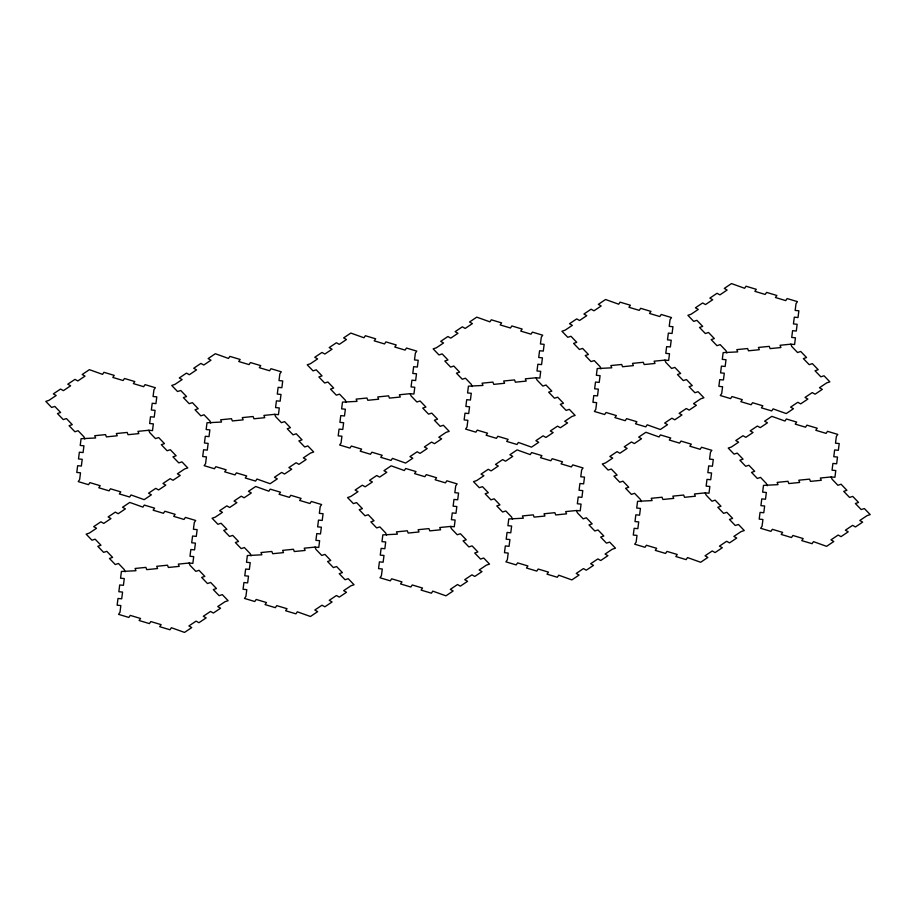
<?xml version="1.0" encoding="UTF-8"?>
<svg xmlns="http://www.w3.org/2000/svg" width="916" height="916" viewBox="0 0 916 916"><rect width="100%" height="100%" fill="white"/><g stroke="black" fill="none" stroke-linecap="round" stroke-linejoin="round"><path stroke-width="1.37" d="M790.863 344.176L780.054 345.275L780.924 347.53L770.116 348.618L769.234 346.363L758.425 347.45L759.307 349.706L748.487 350.794L747.616 348.538L736.808 349.626L737.678 351.893L723.148 352.626L722.289 359.37L726.01 359.725L725.151 366.48L721.43 366.125L720.571 372.869L724.293 373.224L723.434 379.968L719.713 379.625L718.854 386.369L722.575 386.724L721.716 393.468L720.297 395.517L730.579 398.597L731.998 396.559L742.281 399.639L740.861 401.677L751.131 404.757L752.563 402.719L762.845 405.799L761.414 407.849L771.696 410.929L773.115 408.88L786.237 413.574L793.451 408.731L790.611 407.116L797.825 402.273L800.664 403.887L807.878 399.044L805.038 397.43L812.252 392.586L815.091 394.201L822.305 389.357L819.465 387.743L826.679 382.899L829.85 381.858L824.034 375.778L820.851 376.82L815.022 370.751L818.206 369.698L812.378 363.629L809.206 364.671L803.378 358.591L806.561 357.549L800.733 351.469L797.561 352.523L791.733 346.443L790.863 344.176L794.584 344.53L795.443 337.786L791.722 337.431L792.58 330.687L796.302 331.031L797.149 324.287L793.439 323.932L794.298 317.188L798.008 317.531L798.867 310.787L795.157 310.432L796.015 303.688L797.435 301.639L787.153 298.559L785.733 300.608L775.451 297.517L776.871 295.479L766.589 292.399L765.169 294.437L754.887 291.357L756.307 289.319L746.036 286.227L744.605 288.277L731.483 283.582L724.281 288.425L727.109 290.04L719.907 294.883L717.068 293.269L709.854 298.112L712.694 299.727L705.48 304.57L702.641 302.956L695.427 307.799L698.267 309.413L691.053 314.257L687.882 315.31L693.698 321.379L696.881 320.337L702.698 326.405L699.526 327.459L705.343 333.538L708.526 332.485L714.343 338.565L711.171 339.607L716.988 345.687L720.171 344.634L725.999 350.714L726.869 352.981M664.924 360.114L654.116 361.202L654.997 363.457L644.177 364.545L643.307 362.289L632.498 363.377L633.368 365.633L622.559 366.732L621.689 364.465L610.869 365.553L611.751 367.82L597.221 368.553L596.362 375.308L600.083 375.652L599.224 382.407L595.503 382.052L594.644 388.796L598.366 389.151L597.507 395.907L593.786 395.552L592.927 402.296L596.648 402.651L595.789 409.395L594.37 411.444L604.64 414.524L606.071 412.486L616.353 415.566L614.922 417.604L625.204 420.696L626.636 418.646L636.906 421.726L635.486 423.776L645.769 426.856L647.188 424.806L660.31 429.512L667.524 424.669L664.684 423.043L671.897 418.2L674.737 419.814L681.951 414.971L679.111 413.356L686.324 408.513L689.164 410.128L696.366 405.284L693.527 403.67L700.74 398.826L703.923 397.784L698.095 391.705L694.923 392.746L689.095 386.678L692.278 385.625L686.45 379.556L683.279 380.598L677.451 374.518L680.634 373.476L674.806 367.396L671.623 368.45L665.806 362.37L664.924 360.114L668.646 360.457L669.504 353.713L665.783 353.358L666.642 346.614L670.363 346.958L671.222 340.214L667.501 339.859L668.359 333.115L672.081 333.47L672.939 326.714L669.218 326.359L670.077 319.615L671.508 317.566L661.226 314.486L659.795 316.535L649.513 313.455L650.944 311.406L640.662 308.326L639.242 310.364L628.96 307.284L630.38 305.246L620.098 302.154L618.678 304.204L605.556 299.509L598.343 304.352L601.182 305.967L593.969 310.81L591.129 309.196L583.916 314.039L586.755 315.654L579.553 320.497L576.714 318.882L569.5 323.726L572.34 325.34L565.126 330.184L561.943 331.237L567.771 337.306L570.943 336.264L576.771 342.344L573.588 343.385L579.416 349.465L582.599 348.412L588.415 354.492L585.244 355.534L591.06 361.614L594.244 360.572L600.06 366.64L600.942 368.908M536.135 377.747L525.326 378.835L526.196 381.09L515.387 382.178L514.517 379.922L503.697 381.01L504.579 383.277L493.77 384.365L492.888 382.098L482.079 383.186L482.961 385.453L468.42 386.186L467.572 392.941L471.282 393.285L470.423 400.04L466.713 399.685L465.855 406.441L469.565 406.784L468.706 413.54L464.996 413.185L464.137 419.929L467.858 420.284L467 427.028L465.568 429.077L475.851 432.157L477.27 430.119L487.552 433.199L486.133 435.237L496.415 438.329L497.835 436.279L508.117 439.359L506.697 441.409L516.979 444.489L518.399 442.439L531.52 447.145L538.734 442.302L535.894 440.688L543.096 435.833L545.936 437.459L553.149 432.604L550.31 430.989L557.523 426.146L560.363 427.761L567.577 422.917L564.737 421.303L571.95 416.459L575.134 415.417L569.305 409.338L566.122 410.391L560.306 404.311L563.477 403.258L557.661 397.189L554.478 398.231L548.661 392.163L551.833 391.109L546.016 385.029L542.833 386.083L537.005 380.003L536.135 377.747L539.856 378.09L540.715 371.346L536.994 370.991L537.852 364.247L541.574 364.602L542.432 357.847L538.711 357.492L539.57 350.748L543.291 351.103L544.15 344.347L540.429 343.992L541.287 337.248L542.707 335.199L532.425 332.119L531.005 334.168L520.723 331.088L522.143 329.039L511.872 325.959L510.441 327.997L500.159 324.917L501.59 322.879L491.308 319.798L489.888 321.837L476.767 317.142L469.553 321.985L472.393 323.6L465.179 328.443L462.34 326.829L455.126 331.672L457.966 333.287L450.752 338.13L447.913 336.515L440.699 341.359L443.539 342.973L436.325 347.817L433.154 348.87L438.97 354.939L442.153 353.897L447.981 359.977L444.798 361.019L450.626 367.098L453.798 366.045L459.626 372.125L456.443 373.167L462.271 379.247L465.442 378.205L471.271 384.273L472.141 386.541M410.208 393.674L399.399 394.762L400.269 397.017L389.46 398.116L388.579 395.849L377.77 396.937L378.651 399.204L367.831 400.292L366.961 398.025L356.152 399.113L357.022 401.38L342.492 402.113L341.634 408.868L345.355 409.212L344.496 415.967L340.775 415.612L339.916 422.368L343.637 422.711L342.779 429.467L339.057 429.112L338.199 435.856L341.92 436.211L341.061 442.966L339.641 445.004L349.923 448.084L351.343 446.046L361.625 449.126L360.206 451.176L370.476 454.256L371.907 452.206L382.19 455.286L380.758 457.336L391.04 460.416L392.46 458.378L405.582 463.072L412.795 458.229L409.956 456.615L417.169 451.771L420.009 453.386L427.222 448.542L424.383 446.928L431.596 442.073L434.436 443.699L441.649 438.844L438.81 437.23L446.023 432.386L449.195 431.344L443.378 425.264L440.195 426.318L434.367 420.238L437.55 419.196L431.734 413.116L428.551 414.158L422.723 408.089L425.906 407.036L420.078 400.968L416.906 402.01L411.078 395.93L410.208 393.674L413.929 394.029L414.788 387.273L411.066 386.918L411.925 380.174L415.646 380.529L416.494 373.774L412.784 373.43L413.643 366.675L417.353 367.03L418.211 360.274L414.501 359.931L415.36 353.175L416.78 351.137L406.498 348.046L405.078 350.095L394.796 347.015L396.216 344.966L385.934 341.886L384.514 343.935L374.232 340.844L375.652 338.805L365.381 335.725L363.95 337.764L350.828 333.069L343.626 337.912L346.466 339.527L339.252 344.37L336.412 342.756L329.199 347.599L332.039 349.214L324.825 354.057L321.985 352.442L314.772 357.286L317.612 358.9L310.398 363.744L307.226 364.797L313.043 370.877L316.226 369.824L322.043 375.904L318.871 376.945L324.688 383.025L327.871 381.983L333.687 388.052L330.516 389.105L336.332 395.174L339.515 394.132L345.343 400.2L346.214 402.468M274.708 414.33L263.9 415.417L264.781 417.685L253.972 418.772L253.091 416.517L242.282 417.604L243.152 419.86L232.343 420.948L231.473 418.692L220.664 419.78L221.535 422.036L207.005 422.78L206.146 429.524L209.867 429.879L209.008 436.623L205.287 436.279L204.428 443.023L208.15 443.378L207.291 450.122L203.57 449.779L202.711 456.523L206.432 456.878L205.573 463.622L204.154 465.671L214.436 468.752L215.855 466.702L226.138 469.793L224.706 471.832L234.988 474.912L236.42 472.874L246.69 475.954L245.27 477.992L255.553 481.083L256.972 479.034L270.094 483.728L277.308 478.885L274.468 477.27L281.681 472.427L284.521 474.041L291.735 469.198L288.895 467.584L296.108 462.74L298.948 464.355L306.162 459.511L303.322 457.897L310.524 453.054L313.707 452L307.879 445.932L304.707 446.974L298.879 440.894L302.062 439.852L296.234 433.772L293.063 434.825L287.235 428.745L290.418 427.703L284.59 421.623L281.418 422.677L275.59 416.597L274.708 414.33L278.43 414.685L279.288 407.941L275.567 407.586L276.426 400.83L280.147 401.185L281.006 394.441L277.285 394.086L278.143 387.342L281.865 387.686L282.723 380.942L279.002 380.587L279.861 373.843L281.292 371.793L271.01 368.713L269.579 370.751L259.308 367.671L260.728 365.633L250.446 362.553L249.026 364.591L238.744 361.511L240.164 359.461L229.882 356.381L228.462 358.431L215.34 353.725L208.127 358.58L210.966 360.194L203.753 365.037L200.913 363.423L193.7 368.266L196.551 369.881L189.337 374.724L186.498 373.11L179.284 377.953L182.124 379.567L174.91 384.411L171.727 385.453L177.555 391.533L180.727 390.491L186.555 396.559L183.372 397.613L189.2 403.681L192.383 402.639L198.2 408.719L195.028 409.761L200.844 415.841L204.028 414.788L209.844 420.868L210.726 423.123M148.781 430.257L137.972 431.356L138.843 433.611L128.034 434.699L127.164 432.444L116.355 433.531L117.225 435.787L106.416 436.875L105.535 434.619L94.726 435.707L95.608 437.974L81.077 438.707L80.219 445.451L83.94 445.806L83.081 452.561L79.36 452.206L78.501 458.95L82.222 459.305L81.364 466.049L77.642 465.706L76.784 472.45L80.505 472.805L79.646 479.549L78.215 481.598L88.497 484.679L89.928 482.629L100.199 485.72L98.779 487.759L109.061 490.839L110.481 488.8L120.763 491.881L119.343 493.93L129.625 497.01L131.045 494.961L144.167 499.655L151.38 494.812L148.541 493.197L155.754 488.354L158.594 489.968L165.807 485.125L162.956 483.511L170.17 478.667L173.01 480.282L180.223 475.438L177.383 473.824L184.597 468.981L187.78 467.939L181.952 461.859L178.78 462.901L172.952 456.832L176.135 455.779L170.307 449.71L167.124 450.752L161.308 444.672L164.479 443.63L158.663 437.55L155.48 438.604L149.663 432.524L148.781 430.257L152.503 430.612L153.361 423.868L149.64 423.513L150.499 416.769L154.22 417.112L155.079 410.368L151.358 410.013L152.216 403.269L155.938 403.613L156.796 396.868L153.075 396.514L153.934 389.769L155.354 387.72L145.072 384.64L143.652 386.689L133.37 383.598L134.801 381.56L124.519 378.48L123.088 380.518L112.817 377.438L114.237 375.388L103.955 372.308L102.535 374.358L89.413 369.663L82.2 374.507L85.039 376.121L77.826 380.964L74.986 379.35L67.773 384.193L70.612 385.808L63.399 390.651L60.559 389.037L53.346 393.88L56.185 395.494L48.983 400.338L45.8 401.391L51.628 407.46L54.8 406.418L60.628 412.486L57.445 413.54L63.273 419.608L66.444 418.566L72.272 424.646L69.089 425.688L74.917 431.768L78.1 430.715L83.917 436.795L84.787 439.062M831.201 476.938L820.393 478.026L821.274 480.293L810.465 481.381L809.584 479.125L798.775 480.213L799.645 482.469L788.836 483.556L787.966 481.301L777.146 482.389L778.028 484.644L763.497 485.388L762.639 492.132L766.36 492.487L765.501 499.231L761.78 498.888L760.921 505.632L764.642 505.987L763.784 512.731L760.062 512.388L759.204 519.132L762.925 519.486L762.066 526.231L760.646 528.28L770.928 531.36L772.348 529.311L782.63 532.402L781.199 534.44L791.481 537.52L792.913 535.482L803.183 538.562L801.763 540.612L812.045 543.692L813.465 541.642L826.587 546.337L833.8 541.493L830.961 539.879L838.174 535.036L841.014 536.65L848.227 531.807L845.388 530.192L852.601 525.349L855.441 526.963L862.654 522.12L859.803 520.506L867.017 515.662L870.2 514.609L864.372 508.54L861.2 509.582L855.372 503.514L858.555 502.46L852.727 496.392L849.556 497.434L843.728 491.354L846.911 490.312L841.083 484.232L837.9 485.285L832.083 479.205L831.201 476.938L834.923 477.293L835.781 470.549L832.06 470.194L832.919 463.439L836.64 463.794L837.499 457.05L833.778 456.695L834.636 449.951L838.358 450.294L839.216 443.55L835.495 443.195L836.354 436.451L837.785 434.402L827.503 431.322L826.072 433.371L815.801 430.28L817.221 428.241L806.939 425.161L805.519 427.2L795.237 424.119L796.657 422.07L786.375 418.99L784.955 421.039L771.833 416.345L764.62 421.188L767.459 422.803L760.246 427.646L757.406 426.032L750.193 430.875L753.044 432.489L745.83 437.333L742.99 435.718L735.777 440.562L738.617 442.176L731.403 447.019L728.22 448.061L734.048 454.141L737.22 453.099L743.048 459.168L739.865 460.221L745.693 466.29L748.876 465.248L754.692 471.328L751.521 472.37L757.337 478.45L760.52 477.396L766.337 483.476L767.219 485.743M705.274 492.877L694.465 493.964L695.336 496.22L684.527 497.308L683.657 495.052L672.848 496.14L673.718 498.396L662.909 499.483L662.028 497.228L651.219 498.315L652.1 500.583L637.57 501.315L636.712 508.059L640.433 508.414L639.574 515.17L635.853 514.815L634.994 521.559L638.715 521.914L637.857 528.658L634.135 528.314L633.277 535.058L636.998 535.413L636.139 542.158L634.708 544.207L644.99 547.287L646.41 545.249L656.692 548.329L655.272 550.367L665.554 553.447L666.974 551.409L677.256 554.489L675.836 556.539L686.118 559.619L687.538 557.569L700.66 562.275L707.873 557.42L705.034 555.806L712.247 550.963L715.087 552.577L722.3 547.734L719.449 546.119L726.663 541.276L729.502 542.89L736.716 538.047L733.876 536.433L741.09 531.589L744.273 530.547L738.445 524.467L735.273 525.509L729.445 519.441L732.628 518.387L726.8 512.319L723.617 513.361L717.8 507.281L720.972 506.239L715.156 500.159L711.972 501.212L706.156 495.132L705.274 492.877L708.995 493.22L709.854 486.476L706.133 486.121L706.992 479.377L710.713 479.721L711.572 472.977L707.85 472.622L708.709 465.878L712.43 466.221L713.289 459.477L709.568 459.122L710.427 452.378L711.847 450.329L701.564 447.248L700.145 449.298L689.862 446.207L691.294 444.168L681.012 441.088L679.58 443.126L669.31 440.046L670.73 438.008L660.447 434.917L659.028 436.966L645.906 432.272L638.692 437.115L641.532 438.73L634.319 443.573L631.479 441.959L624.265 446.802L627.105 448.416L619.892 453.26L617.052 451.645L609.838 456.489L612.678 458.103L605.476 462.946L602.293 464L608.121 470.068L611.293 469.026L617.121 475.106L613.938 476.148L619.766 482.228L622.937 481.175L628.765 487.255L625.582 488.297L631.41 494.377L634.582 493.323L640.41 499.403L641.28 501.67M576.485 510.51L565.676 511.597L566.546 513.853L555.737 514.941L554.856 512.685L544.047 513.773L544.928 516.029L534.12 517.128L533.238 514.861L522.429 515.948L523.299 518.216L508.769 518.948L507.911 525.692L511.632 526.047L510.773 532.803L507.052 532.448L506.193 539.192L509.914 539.547L509.056 546.302L505.334 545.947L504.476 552.692L508.197 553.046L507.338 559.79L505.918 561.84L516.2 564.92L517.62 562.882L527.902 565.962L526.482 568L536.765 571.092L538.184 569.042L548.466 572.122L547.035 574.172L557.317 577.252L558.749 575.202L571.859 579.908L579.072 575.065L576.233 573.439L583.446 568.596L586.286 570.21L593.499 565.367L590.66 563.752L597.873 558.909L600.713 560.523L607.926 555.68L605.087 554.065L612.3 549.222L615.472 548.18L609.655 542.1L606.472 543.142L600.656 537.074L603.827 536.02L598.011 529.952L594.827 530.994L588.999 524.914L592.183 523.872L586.355 517.792L583.183 518.845L577.355 512.765L576.485 510.51L580.206 510.853L581.065 504.109L577.343 503.754L578.202 497.01L581.923 497.354L582.782 490.61L579.061 490.255L579.92 483.511L583.641 483.854L584.5 477.11L580.778 476.755L581.637 470.011L583.057 467.962L572.775 464.881L571.355 466.931L561.073 463.851L562.493 461.801L552.211 458.721L550.791 460.759L540.509 457.679L541.928 455.641L531.658 452.55L530.227 454.599L517.105 449.905L509.903 454.748L512.742 456.363L505.529 461.206L502.689 459.592L495.476 464.435L498.315 466.049L491.102 470.893L488.262 469.278L481.049 474.122L483.888 475.736L476.675 480.579L473.503 481.633L479.32 487.701L482.503 486.659L488.32 492.739L485.148 493.781L490.965 499.861L494.148 498.808L499.964 504.888L496.793 505.93L502.609 512.01L505.792 510.968L511.62 517.036L512.491 519.303M450.546 526.437L439.737 527.524L440.619 529.78L429.81 530.868L428.928 528.612L418.12 529.7L418.99 531.967L408.181 533.055L407.311 530.788L396.491 531.875L397.372 534.143L382.842 534.875L381.983 541.631L385.705 541.974L384.846 548.73L381.125 548.375L380.266 555.13L383.987 555.474L383.128 562.229L379.407 561.874L378.548 568.618L382.27 568.973L381.411 575.729L379.991 577.767L390.273 580.847L391.693 578.809L401.975 581.889L400.544 583.927L410.826 587.019L412.257 584.969L422.528 588.049L421.108 590.099L431.39 593.179L432.81 591.129L445.932 595.835L453.145 590.992L450.306 589.377L457.519 584.534L460.359 586.148L467.572 581.305L464.733 579.679L471.946 574.836L474.786 576.45L481.999 571.607L479.148 569.992L486.362 565.149L489.545 564.107L483.717 558.027L480.545 559.081L474.717 553.001L477.9 551.959L472.072 545.879L468.9 546.921L463.072 540.852L466.255 539.799L460.427 533.73L457.244 534.772L451.428 528.692L450.546 526.437L454.267 526.78L455.126 520.036L451.405 519.681L452.264 512.937L455.985 513.292L456.844 506.537L453.122 506.182L453.981 499.438L457.702 499.793L458.561 493.037L454.84 492.682L455.699 485.938L457.13 483.9L446.848 480.808L445.416 482.858L435.146 479.778L436.566 477.728L426.284 474.648L424.864 476.698L414.582 473.606L416.001 471.568L405.719 468.488L404.3 470.526L391.178 465.832L383.964 470.675L386.804 472.29L379.59 477.133L376.751 475.519L369.537 480.362L372.388 481.976L365.175 486.82L362.335 485.205L355.122 490.049L357.961 491.663L350.748 496.506L347.565 497.56L353.393 503.628L356.564 502.586L362.392 508.666L359.209 509.708L365.037 515.788L368.221 514.735L374.037 520.815L370.865 521.857L376.682 527.937L379.865 526.895L385.682 532.963L386.563 535.23M315.058 547.092L304.249 548.18L305.131 550.447L294.311 551.535L293.441 549.268L282.632 550.367L283.502 552.623L272.693 553.711L271.823 551.455L261.003 552.543L261.884 554.798L247.354 555.543L246.496 562.287L250.217 562.642L249.358 569.386L245.637 569.042L244.778 575.786L248.499 576.141L247.641 582.885L243.919 582.53L243.061 589.286L246.782 589.641L245.923 596.385L244.492 598.434L254.774 601.514L256.205 599.465L266.487 602.545L265.056 604.594L275.338 607.674L276.758 605.636L287.04 608.716L285.62 610.754L295.902 613.846L297.322 611.796L310.444 616.491L317.657 611.648L314.818 610.033L322.031 605.19L324.871 606.804L332.084 601.961L329.245 600.346L336.447 595.503L339.286 597.118L346.5 592.274L343.66 590.66L350.874 585.816L354.057 584.763L348.229 578.694L345.057 579.736L339.229 573.656L342.412 572.615L336.584 566.535L333.401 567.588L327.585 561.508L330.756 560.466L324.94 554.386L321.756 555.428L315.94 549.36L315.058 547.092L318.779 547.447L319.638 540.692L315.917 540.348L316.776 533.593L320.497 533.948L321.356 527.204L317.634 526.849L318.493 520.093L322.214 520.448L323.073 513.704L319.352 513.349L320.211 506.605L321.63 504.556L311.36 501.476L309.929 503.514L299.647 500.434L301.078 498.396L290.796 495.304L289.364 497.354L279.094 494.274L280.514 492.224L270.231 489.144L268.812 491.194L255.69 486.488L248.476 491.331L251.316 492.957L244.103 497.8L241.263 496.186L234.049 501.029L236.889 502.644L229.676 507.487L226.836 505.872L219.634 510.716L222.474 512.33L215.26 517.174L212.077 518.216L217.905 524.295L221.077 523.254L226.905 529.322L223.722 530.375L229.55 536.444L232.721 535.402L238.549 541.482L235.366 542.524L241.194 548.604L244.377 547.55L250.194 553.63L251.076 555.886M189.131 563.019L178.322 564.107L179.192 566.374L168.384 567.462L167.514 565.206L156.693 566.294L157.575 568.55L146.766 569.638L145.884 567.382L135.076 568.47L135.946 570.725L121.416 571.47L120.557 578.214L124.278 578.568L123.42 585.313L119.698 584.969L118.851 591.713L122.561 592.068L121.702 598.812L117.992 598.469L117.133 605.213L120.843 605.568L119.985 612.312L118.565 614.361L128.847 617.441L130.267 615.392L140.549 618.483L139.129 620.521L149.411 623.601L150.831 621.563L161.113 624.643L159.693 626.681L169.964 629.773L171.395 627.723L184.517 632.418L191.73 627.575L188.891 625.96L196.093 621.117L198.932 622.731L206.146 617.888L203.306 616.273L210.52 611.43L213.359 613.044L220.573 608.201L217.733 606.587L224.947 601.743L228.118 600.69L222.302 594.621L219.119 595.663L213.302 589.595L216.474 588.541L210.657 582.462L207.474 583.515L201.657 577.435L204.829 576.393L199.012 570.313L195.829 571.366L190.001 565.287L189.131 563.019L192.852 563.374L193.711 556.63L189.99 556.275L190.849 549.52L194.57 549.875L195.429 543.131L191.707 542.776L192.566 536.032L196.287 536.375L197.146 529.631L193.425 529.276L194.284 522.532L195.703 520.483L185.421 517.403L184.001 519.441L173.719 516.361L175.139 514.323L164.869 511.243L163.437 513.281L153.155 510.201L154.586 508.151L144.304 505.071L142.885 507.12L129.763 502.426L122.549 507.269L125.389 508.884L118.175 513.727L115.336 512.113L108.122 516.956L110.962 518.571L103.748 523.414L100.909 521.799L93.695 526.643L96.535 528.257L89.321 533.101L86.15 534.143L91.966 540.222L95.149 539.18L100.966 545.249L97.794 546.302L103.611 552.371L106.794 551.329L112.622 557.409L109.439 558.451L115.267 564.531L118.439 563.477L124.267 569.557L125.137 571.824"/></g></svg>
